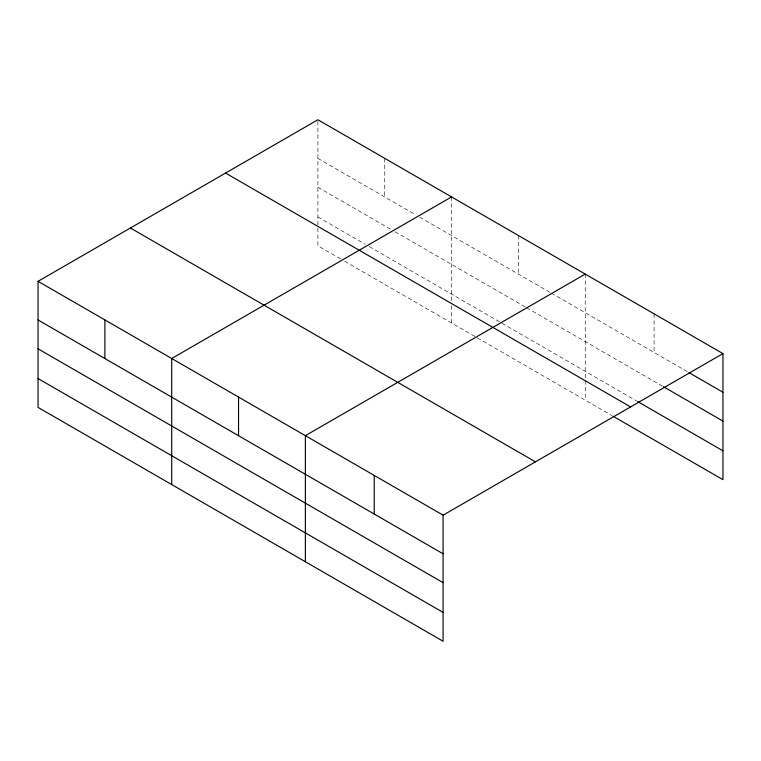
<?xml version="1.0" encoding="UTF-8"?>
<svg xmlns="http://www.w3.org/2000/svg" width="761" height="761" viewBox="0 0 761 761"><rect width="100%" height="100%" fill="white"/><g stroke="black" fill="none" stroke-linecap="round" stroke-linejoin="round"><path stroke-width="0.57" stroke-dasharray="3.81 2.85" d="M317.908 225.047L317.908 119.753M317.908 158.393L415.582 214.783M419.701 217.161L550.279 292.547M551.306 293.137L688.011 372.062M317.908 187.244L390.907 229.394M395.026 231.763L525.604 307.159M526.631 307.748L662.317 386.084M317.908 216.971L365.204 244.281M369.313 246.65L636.624 400.98M340.528 258.883L317.908 245.822L317.908 226.207M344.638 261.261L476.253 337.247M477.28 337.836L611.958 415.592M654.089 313.846L654.089 352.486M585.238 274.093L585.238 379.387M585.238 380.548L585.238 400.162M518.403 235.501L518.403 274.141M451.568 196.918L451.568 301.071M451.568 305.684L451.568 322.997M384.743 158.336L384.743 196.975"/><path stroke-width="1.14" d="M38.05 281.323L443.092 515.178L443.092 641.247L38.05 407.401L38.05 281.323L317.908 119.753L722.95 353.599L722.95 479.677L612.986 416.191M451.568 196.918L171.71 358.498L171.71 484.567M585.238 274.093L305.38 435.663L305.38 561.742M443.092 515.178L722.95 353.599M689.038 372.662L722.95 392.238M663.345 386.674L722.95 421.09M637.651 401.57L722.95 450.816M225.551 173.07L630.593 406.916M130.407 228.005L535.449 461.851M38.05 319.962L443.092 553.808M38.05 348.814L443.092 582.669M38.05 378.55L443.092 612.396M374.231 475.416L374.231 514.056M238.545 397.08L238.545 435.72M104.885 319.905L104.885 358.545"/></g></svg>
